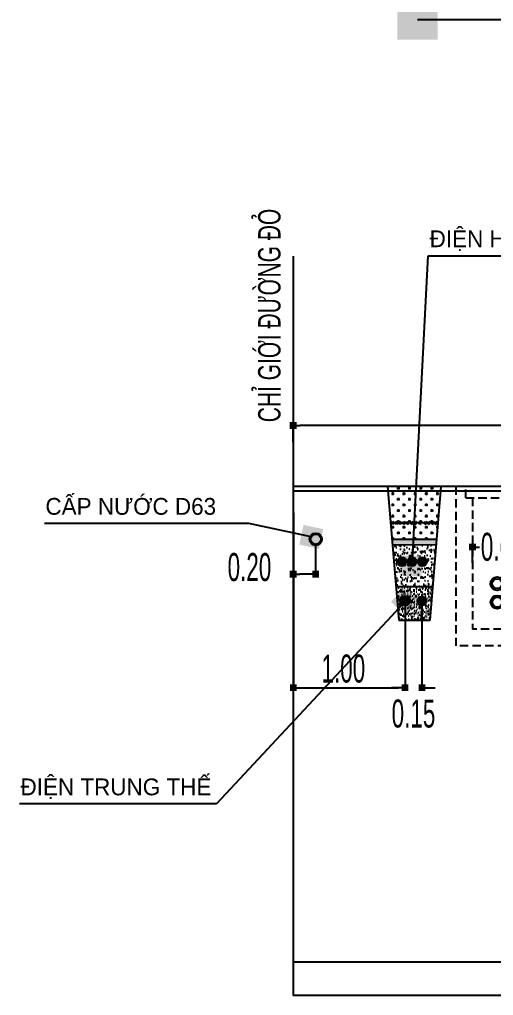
# Model space of a CAD drawing. Header units: millimetres. Extents: x 563079 to 571925, y 2063830 to 2067381.
# Drawn here: x 570783.3 to 570825.6, y 2066691.7 to 2066778.8 of the extents above; entities that cross this region are included whole.
import ezdxf

# ---------------------------------------------------------------- set-up
doc = ezdxf.new("R2010")
doc.units = ezdxf.units.MM
doc.header["$MEASUREMENT"] = 0
doc.linetypes.add('HIDDEN', pattern=[0.375, 0.25, -0.125])
for name, color, linetype in [('1 LONG DUONG', 6, 'Continuous'), ('CONGDOC', 4, 'Continuous'), ('HATCH', 8, 'Continuous'), ('MC', 7, 'Continuous'), ('moi', 7, 'Continuous'), ('SO', 48, 'Continuous')]:
    doc.layers.add(name, color=color, linetype=linetype)
doc.styles.add('CHUKICHTHUOC', font='', dxfattribs={"width": 0.7})
doc.styles.add('KTEN', font='')
doc.styles.add('TIEUDE', font='', dxfattribs={"width": 0.8})
doc.styles.get('CHUKICHTHUOC').set_extended_font_data('.VnArial NarrowH')
doc.styles.get('KTEN').set_extended_font_data('.VnAvantH')
doc.styles.get('TIEUDE').set_extended_font_data('.VnAvantH')
doc.dimstyles.new('DIM3', dxfattribs={"dimscale": 1.2, "dimtxt": 1.2, "dimasz": 0.4, "dimexe": 0, "dimexo": 0, "dimgap": 0.3, "dimtad": 1, "dimzin": 0, "dimdsep": 46, "dimtxsty": 'TIEUDE', "dimblk1": 'BOXFILLED', "dimblk2": 'BOXFILLED', "dimsah": 1, "dimcen": 0.09, "dimdle": 0.8, "dimclrd": 9, "dimclre": 9, "dimclrt": 7, "dimadec": 1, "dimazin": 0, "dimtfac": 1, "dimtmove": 2, "dimatfit": 3, "dimldrblk": 'BOXFILLED', "dimfxl": 1, "dimtolj": 1, "dimtzin": 0, "dimarcsym": 0})
doc.dimstyles.new('TNDH', dxfattribs={"dimscale": 0, "dimtxt": 2.5, "dimasz": 0.6, "dimexe": 0.18, "dimexo": 0.0625, "dimgap": 0.2, "dimtad": 1, "dimlfac": 0.1, "dimzin": 0, "dimdsep": 46, "dimtxsty": 'CHUKICHTHUOC', "dimblk": 'BOXFILLED', "dimcen": 0.09, "dimclrd": 8, "dimclre": 8, "dimclrt": 4, "dimadec": 0, "dimazin": 0, "dimtfac": 1, "dimtofl": 0, "dimtmove": 2, "dimatfit": 3, "dimfxl": 1, "dimtolj": 1, "dimtzin": 0, "dimarcsym": 2})

# ---------------------------------------------------------------- blocks, each defined once
blk = doc.blocks.new('_BoxFilled')
at = {"color": 0, "linetype": 'ByBlock', "lineweight": -2}
blk.add_line((-0.5, 0), (-1, 0), dxfattribs=at)
at = {"color": 0, "linetype": 'ByBlock'}
blk.add_solid([(-0.5, 0.5), (0.5, 0.5), (-0.5, -0.5), (0.5, -0.5)], dxfattribs=at)
blk = doc.blocks.new('*D91')
at = {"layer": 'CONGDOC', "color": 8, "linetype": 'Continuous', "lineweight": -2, "transparency": 16777216}
for p, q in [((570807.75, 2066734.779), (570807.75, 2066718.992)), ((570817.726, 2066726.479), (570817.726, 2066718.992)), ((570808.35, 2066719.172), (570817.126, 2066719.172))]:
    blk.add_line(p, q, dxfattribs=at)
at = {"layer": 'Defpoints', "color": 0, "linetype": 'Continuous', "transparency": 16777216}
for p in [(570807.75, 2066734.842), (570817.726, 2066726.541), (570817.726, 2066719.172)]:
    blk.add_point(p, dxfattribs=at)
at = {"layer": 'CONGDOC', "color": 8, "linetype": 'Continuous', "lineweight": -2, "transparency": 16777216, "xscale": 0.6, "yscale": 0.6, "zscale": 0.6, "rotation": 180}
blk.add_blockref('_BoxFilled', (570807.75, 2066719.172), dxfattribs=at)
at = {"layer": 'CONGDOC', "color": 8, "linetype": 'Continuous', "lineweight": -2, "transparency": 16777216, "xscale": 0.6, "yscale": 0.6, "zscale": 0.6}
blk.add_blockref('_BoxFilled', (570817.726, 2066719.172), dxfattribs=at)
at = {"layer": 'CONGDOC', "color": 4, "linetype": 'Continuous', "transparency": 16777216, "insert": (570812.208, 2066720.869), "char_height": 2.5, "attachment_point": 5, "style": 'CHUKICHTHUOC'}
blk.add_mtext('\\A1;1.00', dxfattribs=at)
blk = doc.blocks.new('*D95')
at = {"layer": 'CONGDOC', "color": 8, "linetype": 'Continuous', "lineweight": -2, "transparency": 16777216}
for p, q in [((570807.726, 2066741.109), (570807.726, 2066742.76)), ((570864.126, 2066742.58), (570808.326, 2066742.58)), ((570864.726, 2066739.534), (570864.726, 2066742.76))]:
    blk.add_line(p, q, dxfattribs=at)
at = {"layer": 'Defpoints', "color": 0, "linetype": 'Continuous', "transparency": 16777216}
for p in [(570807.726, 2066742.58), (570807.726, 2066741.046), (570864.726, 2066739.472)]:
    blk.add_point(p, dxfattribs=at)
at = {"layer": 'CONGDOC', "color": 8, "linetype": 'Continuous', "lineweight": -2, "transparency": 16777216, "xscale": 0.6, "yscale": 0.6, "zscale": 0.6, "rotation": 180}
blk.add_blockref('_BoxFilled', (570807.726, 2066742.58), dxfattribs=at)
at = {"layer": 'CONGDOC', "color": 8, "linetype": 'Continuous', "lineweight": -2, "transparency": 16777216, "xscale": 0.6, "yscale": 0.6, "zscale": 0.6}
blk.add_blockref('_BoxFilled', (570864.726, 2066742.58), dxfattribs=at)
at = {"layer": 'CONGDOC', "color": 4, "linetype": 'Continuous', "transparency": 16777216, "insert": (570836.226, 2066744.056), "char_height": 2.5, "attachment_point": 5, "style": 'CHUKICHTHUOC'}
blk.add_mtext('\\A1;5.70', dxfattribs=at)
blk = doc.blocks.new('*D97')
at = {"layer": 'CONGDOC', "color": 8, "linetype": 'Continuous', "lineweight": -2, "transparency": 16777216}
for p, q in [((570807.75, 2066741.109), (570807.75, 2066742.76)), ((570864.15, 2066742.58), (570808.35, 2066742.58)), ((570864.75, 2066738.351), (570864.75, 2066742.76))]:
    blk.add_line(p, q, dxfattribs=at)
at = {"layer": 'Defpoints', "color": 0, "linetype": 'Continuous', "transparency": 16777216}
for p in [(570807.75, 2066742.58), (570807.75, 2066741.046), (570864.75, 2066738.288)]:
    blk.add_point(p, dxfattribs=at)
at = {"layer": 'CONGDOC', "color": 8, "linetype": 'Continuous', "lineweight": -2, "transparency": 16777216, "xscale": 0.6, "yscale": 0.6, "zscale": 0.6, "rotation": 180}
blk.add_blockref('_BoxFilled', (570807.75, 2066742.58), dxfattribs=at)
at = {"layer": 'CONGDOC', "color": 8, "linetype": 'Continuous', "lineweight": -2, "transparency": 16777216, "xscale": 0.6, "yscale": 0.6, "zscale": 0.6}
blk.add_blockref('_BoxFilled', (570864.75, 2066742.58), dxfattribs=at)
at = {"layer": 'CONGDOC', "color": 4, "linetype": 'Continuous', "transparency": 16777216, "insert": (570836.25, 2066744.056), "char_height": 2.5, "attachment_point": 5, "style": 'CHUKICHTHUOC'}
blk.add_mtext('\\A1;5.70', dxfattribs=at)
blk = doc.blocks.new('dien')
at = {"layer": '1 LONG DUONG', "linetype": 'ByBlock'}
h = blk.add_hatch(color=256, dxfattribs=at)
edge = h.paths.add_edge_path()
edge.add_ellipse((595961.541, 2065557.472), major_axis=(-0.279, 0.279), ratio=1, start_angle=0, end_angle=360)
h = blk.add_hatch(color=256, dxfattribs=at)
edge = h.paths.add_edge_path()
edge.add_ellipse((595962.445, 2065557.472), major_axis=(-0.279, 0.279), ratio=1, start_angle=0, end_angle=360)
h = blk.add_hatch(color=256, dxfattribs=at)
edge = h.paths.add_edge_path()
edge.add_ellipse((595963.362, 2065557.472), major_axis=(-0.279, 0.279), ratio=1, start_angle=0, end_angle=360)
h = blk.add_hatch(color=256, dxfattribs=at)
edge = h.paths.add_edge_path()
edge.add_ellipse((595961.826, 2065553.991), major_axis=(-0.314, 0.314), ratio=1, start_angle=0, end_angle=360)
h = blk.add_hatch(color=256, dxfattribs=at)
edge = h.paths.add_edge_path()
edge.add_ellipse((595963.326, 2065553.955), major_axis=(-0.314, 0.314), ratio=1, start_angle=0, end_angle=360)
at = {"layer": 'SO'}
h = blk.add_hatch(dxfattribs=at)
h.set_pattern_fill('CROSS', color=89, scale=2, style=0)
h.paths.add_polyline_path([(595960.245, 2065564.177), (595960.524, 2065560.932), (595960.543, 2065560.932), (595960.544, 2065560.932), (595960.544, 2065560.932), (595960.867, 2065560.932), (595961.278, 2065560.932), (595961.689, 2065560.932), (595962.014, 2065560.932), (595962.372, 2065560.932), (595964.245, 2065560.932), (595964.246, 2065560.933), (595964.246, 2065560.932), (595964.784, 2065560.932), (595965.052, 2065564.181)])
h.paths.add_polyline_path([(595960.524, 2065560.932), (595960.651, 2065559.452), (595964.663, 2065559.466), (595964.784, 2065560.932), (595963.605, 2065560.932), (595963.605, 2065560.932), (595963.605, 2065560.932), (595963.117, 2065560.932), (595963.117, 2065560.932), (595963.117, 2065560.932), (595962.721, 2065560.932), (595962.717, 2065560.928), (595962.713, 2065560.932), (595962.379, 2065560.932), (595962.375, 2065560.928), (595962.372, 2065560.932), (595962.021, 2065560.932), (595962.017, 2065560.929), (595962.014, 2065560.932), (595961.694, 2065560.932), (595961.691, 2065560.929), (595961.689, 2065560.932), (595961.283, 2065560.932), (595961.28, 2065560.93), (595961.278, 2065560.932), (595960.872, 2065560.932), (595960.869, 2065560.929), (595960.867, 2065560.932)])
blk.add_hatch(color=6, dxfattribs=at).paths.add_polyline_path([(595964.624, 2065558.999), (595964.663, 2065559.466), (595960.651, 2065559.45), (595960.691, 2065558.984)])
h = blk.add_hatch(dxfattribs=at)
h.set_pattern_fill('AR-SAND', color=89, scale=0.3, style=0)
h.set_pattern_definition([(37.5, (0, 0), (-0.01889800743, 0.5780471307), [0, -0.456, 0, -0.51, 0, -0.4875]), (7.5, (0, 0), (0.53093301158, 0.84664381957), [0, -0.246, 0, -0.411, 0, -0.1575]), (327.5, (-0.369, 0), (0.93424255853, 0.00169771606), [0, -0.15, 0, -0.54, 0, -0.705]), (317.5, (-0.369, 0), (0.90183798137, 0.26330266948), [0, -0.075, 0, -0.354, 0, -0.405])])
h.paths.add_polyline_path([(595964.624, 2065558.999), (595960.691, 2065558.984), (595961.013, 2065555.244), (595964.315, 2065555.252)])
edge = h.paths.add_edge_path(flags=16)
edge.add_ellipse((595963.362, 2065557.472), major_axis=(-0.279, 0.279), ratio=1, start_angle=0, end_angle=360)
edge = h.paths.add_edge_path(flags=16)
edge.add_ellipse((595962.445, 2065557.472), major_axis=(-0.279, 0.279), ratio=1, start_angle=0, end_angle=360)
h = blk.add_hatch(dxfattribs=at)
h.set_pattern_fill('AR-SAND', color=89, scale=0.2, style=0)
h.set_pattern_definition([(37.5, (0, 0), (-0.01259867162, 0.385364753803), [0, -0.304, 0, -0.34, 0, -0.325]), (7.5, (0, 0), (0.35395534105, 0.56442921305), [0, -0.164, 0, -0.274, 0, -0.105]), (327.5, (-0.246, 0), (0.62282837235, 0.00113181071), [0, -0.1, 0, -0.36, 0, -0.47]), (317.5, (-0.246, 0), (0.60122532091, 0.17553511299), [0, -0.05, 0, -0.236, 0, -0.27])])
h.paths.add_polyline_path([(595964.315, 2065555.252), (595961.013, 2065555.244), (595961.27, 2065552.262), (595964.068, 2065552.262)])
edge = h.paths.add_edge_path(flags=16)
edge.add_ellipse((595963.326, 2065553.955), major_axis=(-0.283, 0.283), ratio=1, start_angle=0, end_angle=360)
edge = h.paths.add_edge_path(flags=16)
edge.add_ellipse((595961.826, 2065553.991), major_axis=(-0.314, 0.314), ratio=1, start_angle=0, end_angle=360)
at = {"layer": '1 LONG DUONG', "linetype": 'ByBlock'}
for p, q in [((595965.052, 2065564.181), (595960.245, 2065564.176)), ((595964.068, 2065552.262), (595965.052, 2065564.181)), ((595960.577, 2065561.05), (595960.832, 2065560.813)), ((595960.807, 2065561.059), (595960.601, 2065560.805)), ((595960.9, 2065561.051), (595961.155, 2065560.814)), ((595961.13, 2065561.059), (595960.925, 2065560.805)), ((595961.226, 2065561.048), (595961.481, 2065560.811)), ((595961.456, 2065561.056), (595961.25, 2065560.802)), ((595961.818, 2065561.048), (595961.564, 2065560.811)), ((595961.588, 2065561.056), (595961.794, 2065560.802)), ((595962.145, 2065561.047), (595961.89, 2065560.81)), ((595961.914, 2065561.056), (595962.12, 2065560.802)), ((595962.503, 2065561.047), (595962.248, 2065560.81)), ((595962.272, 2065561.055), (595962.478, 2065560.801)), ((595962.844, 2065561.047), (595962.589, 2065560.81)), ((595962.614, 2065561.055), (595962.82, 2065560.801)), ((595963.244, 2065561.05), (595962.989, 2065560.814)), ((595963.014, 2065561.059), (595963.22, 2065560.805)), ((595963.733, 2065561.051), (595963.478, 2065560.814)), ((595963.502, 2065561.059), (595963.708, 2065560.805)), ((595964.029, 2065561.051), (595963.774, 2065560.814)), ((595963.798, 2065561.059), (595964.004, 2065560.805)), ((595964.373, 2065561.051), (595964.118, 2065560.814)), ((595964.143, 2065561.06), (595964.349, 2065560.806)), ((595964.662, 2065561.051), (595964.407, 2065560.814)), ((595964.432, 2065561.059), (595964.638, 2065560.805)), ((595964.784, 2065560.932), (595960.524, 2065560.932)), ((595960.691, 2065558.984), (595964.624, 2065558.999)), ((595961.013, 2065555.244), (595964.315, 2065555.252)), ((595961.167, 2065555.248), (595961.167, 2065555.245)), ((595961.27, 2065552.262), (595964.068, 2065552.262))]:
    blk.add_line(p, q, dxfattribs=at)
at = {"layer": '1 LONG DUONG', "color": 6, "linetype": 'ByBlock'}
blk.add_line((595964.663, 2065559.466), (595960.651, 2065559.45), dxfattribs=at)
at = {"layer": '1 LONG DUONG', "linetype": 'ByBlock'}
blk.add_lwpolyline([(595960.245, 2065564.176), (595960.245, 2065564.176), (595961.27, 2065552.262)], dxfattribs=at)
for centre, major_axis in [((595961.541, 2065557.472), (-0.279, 0.279)), ((595962.445, 2065557.472), (-0.279, 0.279)), ((595963.362, 2065557.472), (-0.279, 0.279)), ((595961.826, 2065553.991), (-0.314, 0.314)), ((595963.326, 2065553.955), (-0.283, 0.283))]:
    blk.add_ellipse(centre, major_axis=major_axis, ratio=1, start_param=3.926991, end_param=10.210176, dxfattribs=at)
blk = doc.blocks.new('*D105')
at = {"layer": 'CONGDOC', "color": 8, "linetype": 'Continuous', "lineweight": -2, "transparency": 16777216}
for p, q in [((570823.751, 2066730.333), (570823.751, 2066731.916)), ((570829.75, 2066730.333), (570829.75, 2066731.916)), ((570824.351, 2066731.736), (570824.384, 2066731.736)), ((570829.15, 2066731.736), (570828.507, 2066731.736))]:
    blk.add_line(p, q, dxfattribs=at)
at = {"layer": 'Defpoints', "color": 0, "linetype": 'Continuous', "transparency": 16777216}
for p in [(570829.75, 2066731.736), (570823.751, 2066730.27), (570829.75, 2066730.27)]:
    blk.add_point(p, dxfattribs=at)
at = {"layer": 'CONGDOC', "color": 8, "linetype": 'Continuous', "lineweight": -2, "transparency": 16777216, "xscale": 0.6, "yscale": 0.6, "zscale": 0.6, "rotation": 180}
blk.add_blockref('_BoxFilled', (570823.751, 2066731.736), dxfattribs=at)
at = {"layer": 'CONGDOC', "color": 8, "linetype": 'Continuous', "lineweight": -2, "transparency": 16777216, "xscale": 0.6, "yscale": 0.6, "zscale": 0.6}
blk.add_blockref('_BoxFilled', (570829.75, 2066731.736), dxfattribs=at)
at = {"layer": 'CONGDOC', "color": 4, "linetype": 'Continuous', "transparency": 16777216, "insert": (570826.445, 2066731.736), "char_height": 2.5, "attachment_point": 5, "style": 'CHUKICHTHUOC'}
blk.add_mtext('\\A1;0.60', dxfattribs=at)
blk = doc.blocks.new('fasdfasdf')
at = {"layer": 'HATCH', "color": 4}
for radius in [75, 55]:
    blk.add_circle((398246, 417225), radius, dxfattribs=at)
blk = doc.blocks.new('gdfgdgfdfgsdfgdf')
at = {"layer": 'SO', "color": 99, "linetype": 'HIDDEN', "ltscale": 3}
for p, q in [((595953.967, 2065578.691), (595953.967, 2065564.473)), ((595962.966, 2065578.691), (595953.967, 2065578.691)), ((595954.858, 2065577.691), (595954.858, 2065578.692)), ((595954.858, 2065577.691), (595954.858, 2065578.691)), ((595962.163, 2065577.691), (595962.163, 2065578.691)), ((595962.966, 2065564.473), (595962.966, 2065578.691)), ((595954.858, 2065577.691), (595962.163, 2065577.691)), ((595955.467, 2065577.691), (595955.467, 2065576.691)), ((595955.467, 2065577.691), (595955.467, 2065565.973)), ((595961.466, 2065565.973), (595961.466, 2065577.691)), ((595962.163, 2065577.771), (595962.163, 2065577.691)), ((595961.466, 2065565.973), (595955.467, 2065565.973)), ((595962.966, 2065564.473), (595953.967, 2065564.473))]:
    blk.add_line(p, q, dxfattribs=at)
at = {"layer": 'HATCH', "color": 4, "xscale": 0.008000000001629815, "yscale": 0.008000000001629815, "zscale": 0.008000000001629815}
for p in [(592771.701, 2062232.224), (592773.647, 2062232.231), (592771.711, 2062230.577), (592773.647, 2062230.577)]:
    blk.add_blockref('fasdfasdf', p, dxfattribs=at)
blk = doc.blocks.new('*D296')
at = {"layer": 'CONGDOC', "color": 8, "linetype": 'Continuous', "lineweight": -2, "transparency": 16777216}
for p, q in [((570817.726, 2066726.88), (570817.726, 2066718.992)), ((570819.226, 2066726.844), (570819.226, 2066718.992)), ((570817.126, 2066719.172), (570816.526, 2066719.172)), ((570819.826, 2066719.172), (570820.426, 2066719.172))]:
    blk.add_line(p, q, dxfattribs=at)
at = {"layer": 'Defpoints', "color": 0, "linetype": 'Continuous', "transparency": 16777216}
for p in [(570817.726, 2066726.943), (570819.226, 2066726.906), (570819.226, 2066719.172)]:
    blk.add_point(p, dxfattribs=at)
at = {"layer": 'CONGDOC', "color": 8, "linetype": 'Continuous', "lineweight": -2, "transparency": 16777216, "xscale": 0.6, "yscale": 0.6, "zscale": 0.6}
blk.add_blockref('_BoxFilled', (570817.726, 2066719.172), dxfattribs=at)
at = {"layer": 'CONGDOC', "color": 8, "linetype": 'Continuous', "lineweight": -2, "transparency": 16777216, "xscale": 0.6, "yscale": 0.6, "zscale": 0.6, "rotation": 180}
blk.add_blockref('_BoxFilled', (570819.226, 2066719.172), dxfattribs=at)
at = {"layer": 'CONGDOC', "color": 4, "linetype": 'Continuous', "transparency": 16777216, "insert": (570818.476, 2066716.852), "char_height": 2.5, "attachment_point": 5, "style": 'CHUKICHTHUOC'}
blk.add_mtext('\\A1;0.15', dxfattribs=at)
blk = doc.blocks.new('fsfsdf')
at = {"layer": 'SO'}
h = blk.add_hatch(color=4, dxfattribs=at)
h.paths.add_polyline_path([(596225.5, 2065685.04, 1), (596227.9, 2065685.04, 1)])
h.paths.add_polyline_path([(596227.7, 2065685.04, 1), (596225.7, 2065685.04, 1)], flags=17)
at = {"layer": 'SO', "color": 4}
for radius in [1.2, 1]:
    blk.add_circle((596226.7, 2065685.04), radius, dxfattribs=at)
blk = doc.blocks.new('*D189')
at = {"layer": 'CONGDOC', "color": 8, "linetype": 'Continuous', "lineweight": -2, "transparency": 16777216}
for p, q in [((570807.726, 2066732.33), (570807.726, 2066729.129)), ((570809.726, 2066731.912), (570809.726, 2066729.129)), ((570809.126, 2066729.309), (570808.326, 2066729.309))]:
    blk.add_line(p, q, dxfattribs=at)
at = {"layer": 'Defpoints', "color": 0, "linetype": 'Continuous', "transparency": 16777216}
for p in [(570807.726, 2066732.392), (570809.726, 2066731.974), (570807.726, 2066729.309)]:
    blk.add_point(p, dxfattribs=at)
at = {"layer": 'CONGDOC', "color": 8, "linetype": 'Continuous', "lineweight": -2, "transparency": 16777216, "xscale": 0.6, "yscale": 0.6, "zscale": 0.6, "rotation": 180}
blk.add_blockref('_BoxFilled', (570807.726, 2066729.309), dxfattribs=at)
at = {"layer": 'CONGDOC', "color": 8, "linetype": 'Continuous', "lineweight": -2, "transparency": 16777216, "xscale": 0.6, "yscale": 0.6, "zscale": 0.6}
blk.add_blockref('_BoxFilled', (570809.726, 2066729.309), dxfattribs=at)
at = {"layer": 'CONGDOC', "color": 4, "linetype": 'Continuous', "transparency": 16777216, "insert": (570803.819, 2066729.928), "char_height": 2.5, "attachment_point": 5, "style": 'CHUKICHTHUOC'}
blk.add_mtext('\\A1;0.20', dxfattribs=at)

msp = doc.modelspace()

# ---------------------------------------------------------------- linework, layer by layer
at = {"layer": 'MC'}
for points in [[(570807.72639, 2066694.701), (571047.72639, 2066694.701)], [(571047.72639, 2066691.701), (570807.72639, 2066691.701)]]:
    msp.add_lwpolyline(points, dxfattribs=at)
at = {"layer": 'moi', "color": 6, "linetype": 'Continuous'}
msp.add_line((570807.72639, 2066757.69925), (570807.72639, 2066691.701), dxfattribs=at)
at = {"layer": 'moi', "linetype": 'Continuous'}
msp.add_line((570865.10329, 2066737.12907), (570807.72639, 2066737.12907), dxfattribs=at)
at = {"layer": 'moi', "color": 5, "linetype": 'Continuous'}
msp.add_line((570864.71216, 2066736.72907), (570807.72639, 2066736.72907), dxfattribs=at)

# ---------------------------------------------------------------- block references
at = {"layer": 'SO', "color": 4}
for name, p in [('dien', (-25144.09987, 1172.95185)), ('gdfgdgfdfgsdfgdf', (-25131.71677, 1158.43796))]:
    msp.add_blockref(name, p, dxfattribs=at)
at = {"layer": 'SO', "color": 4, "xscale": 0.4550000000745058, "yscale": 0.4550000000745058, "zscale": 0.4550000000745058}
msp.add_blockref('fsfsdf', (299526.59067, 1126845.73457), dxfattribs=at)

# ---------------------------------------------------------------- texts
at = {"layer": 'MC', "style": 'KTEN'}
for s, p in [('®iÖn h¹ thÕ 0.4kv', (570819.91692, 2066758.49843)), ('cÊp n\xadíc d63', (570785.59093, 2066734.61324)), ('®iÖn trung thÕ', (570783.36286, 2066709.57163))]:
    msp.add_text(s, height=1.5, dxfattribs=at).set_placement(p)
at = {"layer": 'moi', "color": 2, "linetype": 'Continuous', "style": 'KTEN', "width": 0.7}
msp.add_text('chØ giíi ®\xadêng ®á', height=2, rotation=90, dxfattribs=at).set_placement((570806.59409, 2066742.87266))

# ---------------------------------------------------------------- dimensions: what is measured, and where the dimension line sits
at = {"layer": 'CONGDOC', "linetype": 'Continuous'}
for base, p1, p2, picture, middle in [((570807.72639, 2066742.57953), (570864.72639, 2066739.47155), (570807.72639, 2066741.04606), '*D95', (570836.22639, 2066744.05597)), ((570807.74967, 2066742.57953), (570864.74967, 2066738.28838), (570807.74967, 2066741.04606), '*D97', (570836.24967, 2066744.05597))]:
    dim = msp.add_linear_dim(base=base, p1=p1, p2=p2, dimstyle='TNDH', override={"dimscale": 1}, dxfattribs=at)
    dim.commit()
    dim.dimension.update_dxf_attribs({"geometry": picture, "text_midpoint": middle})
for base, p1, p2, picture, middle in [((570817.72639, 2066719.17209), (570807.74967, 2066734.84173), (570817.72639, 2066726.54111), '*D91', (570812.2081, 2066720.86899)), ((570829.74967, 2066731.73564), (570823.75064, 2066730.27011), (570829.74967, 2066730.27011), '*D105', (570826.44538, 2066731.73564)), ((570807.72639, 2066729.30868), (570809.72639, 2066731.97441), (570807.72639, 2066732.39245), '*D189', (570803.81941, 2066729.92835)), ((570819.22639, 2066719.17209), (570817.72639, 2066726.94277), (570819.22639, 2066726.90648), '*D296', (570818.47639, 2066716.85202))]:
    dim = msp.add_linear_dim(base=base, p1=p1, p2=p2, dimstyle='TNDH', override={"dimscale": 1}, dxfattribs=at)
    dim.commit()
    dim.dimension.update_dxf_attribs({"geometry": picture, "text_midpoint": middle, "dimtype": 160})

# ---------------------------------------------------------------- leaders
at = {"layer": 'MC', "color": 9}
for points, override in [([(570818.84063, 2066778.82331), (570837.95937, 2066778.82331)], {"dimasz": 3, "dimtad": 0, "dimclrd": 6}), ([(570818.34485, 2066730.02178), (570819.79393, 2066757.72688), (570838.04775, 2066757.72688)], {"dimasz": 1.5, "dimgap": 0.3, "dimtad": 0}), ([(570809.33974, 2066732.64305), (570803.75457, 2066733.84169), (570785.50075, 2066733.84169)], {"dimasz": 1.5, "dimgap": 0.3, "dimtad": 0}), ([(570817.72639, 2066726.88027), (570800.86051, 2066708.80008), (570783.27267, 2066708.80008)], {"dimasz": 1.5, "dimgap": 0.3, "dimtad": 0})]:
    msp.add_leader(points, dimstyle='DIM3', override=override, dxfattribs=at)

doc.saveas('drawing.dxf')
